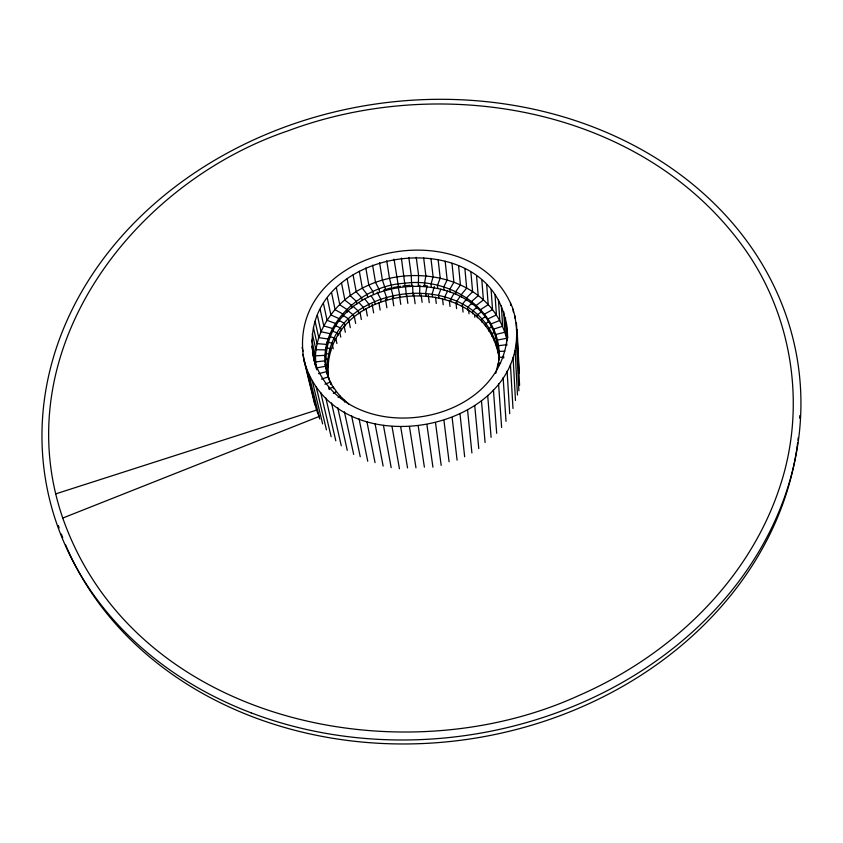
<?xml version="1.0" encoding="UTF-8"?>
<svg xmlns="http://www.w3.org/2000/svg" width="843" height="843" viewBox="0 0 843 843"><rect width="100%" height="100%" fill="white"/><g stroke="black" fill="none" stroke-linecap="round" stroke-linejoin="round"><path stroke-width="1.26" d="M507.381 339.065C506.791 212.71 283.438 243.553 315.24 365.093M504.852 351.131L498.803 351.436L498.961 359.929C502.849 310.54 449.814 276.767 404.682 283.28C358.992 285.377 311.099 330.751 328.686 378.496M316.104 367.991L325.64 366.262L326.252 368.96C317.031 269.454 490.942 254.207 498.993 354.155M328.233 377.19C320.719 281.752 483.798 264.196 499.13 357.885C487.402 259.855 315.271 278.907 328.201 377.759M419.867 285.145L419.572 295.366M304.175 361.141C336.715 474.683 546.138 429.15 513.113 309.297C474.082 206.156 282.774 247.041 304.175 361.141L314.85 404.903M498.624 363.386L498.403 365.704L498.782 357.211L503.629 357.284M313.754 358.76C341.457 450.341 499.446 430.351 507.223 336.452M427.106 285.598L425.747 293.037L426.094 295.798M434.271 286.515L432.206 293.891L432.543 296.652M495.8 373.291L498.213 362.996L500.626 363.185M440.857 289.107L438.571 295.155L438.887 297.916M447.644 290.93L444.788 296.841L445.093 299.602M454.324 293.016L450.836 298.938L451.121 301.689M460.025 296.652L456.664 301.415L456.938 304.165M466.042 299.718L462.249 304.281L463.049 312.089M471.764 303.174L467.549 307.516L467.802 310.256M477.149 307.01L472.533 311.088L472.775 313.828M481.163 311.963L477.18 314.997L477.412 317.737M485.716 316.431L481.458 319.212L481.68 321.952M338.127 397.39L340.129 396.073L348.833 404.166M488.708 321.826L485.336 323.723L485.547 326.441M333.301 393.365L336.462 391.605L340.129 396.073L340.519 397.843M492.333 326.799L488.782 328.485L488.982 331.204M328.896 388.96L333.28 386.895L336.462 391.605M62.751 518.055C5.174 350.572 132.488 183.479 288.053 130.823C443.713 72.603 643.704 107.957 744.127 248.127C792.789 316.199 806.466 407.032 779.975 486.411C748.668 582.039 669.563 656.065 578.677 695.612C397.833 778.205 134.026 720.776 62.751 518.055L319.118 416.495L316.504 410.119L302.806 354.334M324.934 384.197L330.593 381.974L333.67 388.676M493.945 332.627L491.785 333.48L491.985 336.188M496.548 337.959L494.314 338.675L494.514 341.383M55.859 493.84L316.504 410.119M321.457 379.087L328.412 376.874L331.194 384.64L329.023 379.55M318.506 373.681L326.768 371.626L328.823 378.655M393.354 287.526L400.52 286.272M402.922 285.956L410.172 285.313M506.685 344.734L498.297 345.704L498.487 348.433M324.724 364.882L327.095 364.766L327.695 367.422M325.208 359.255L327.558 359.297L328.148 361.963M423.492 285.366L425.905 285.524M326.209 353.66L328.538 353.849L329.128 356.526M326.115 347.885L330.013 348.465L330.604 351.152M326.926 342.058L331.994 343.164L333.227 348.886M329.55 336.547L334.46 337.99L335.029 340.677M332.669 331.204L337.379 332.953L337.938 335.651M336.252 326.041L340.741 328.096L341.299 330.804M339.213 320.519L344.524 323.438L345.072 326.157M343.733 315.746L348.707 319.012L349.244 321.731M347.716 310.54L353.259 314.85L353.775 317.569M353.08 306.304L358.159 310.962L358.665 313.691M358.918 302.563L363.375 307.41L363.87 310.14M364.924 299.075L368.876 304.197L369.36 306.936M371.205 295.967L374.64 301.351L375.114 304.102M377.148 292.163L380.625 298.886L381.078 301.636M308.886 374.334L319.729 419.024M302.1 347.453L303.016 351.236M312.205 380.636L322.627 423.892M316.157 386.695L326.441 429.814M312.49 352.585L315.545 365.62M320.709 392.459L331.141 436.727M311.752 340.045L315.419 355.83L315.977 366.779M311.815 346.336L315.472 361.932L325.05 360.825L325.661 363.523M315.619 364.819L316.799 369.824M312.279 333.765L315.967 349.719L315.419 355.83L324.987 355.346L325.598 358.054M325.841 397.896L335.799 440.784M331.531 402.965L341.278 445.747M313.406 327.516L317.084 343.638L315.967 349.719L325.461 349.866L326.062 352.574M327.758 375.63L328.148 377.39M326.768 371.626L327.369 374.303M315.103 321.352L318.77 337.621L317.084 343.638L326.452 344.397L327.052 347.116M328.886 387.158L329.423 389.519M327.168 370.214L327.758 372.869M317.358 315.303L321.014 331.71L318.77 337.621L327.948 338.981L328.549 341.71M337.737 407.622L347.253 450.31M320.161 309.402L323.786 325.935L321.014 331.71L329.95 333.659L330.54 336.399M344.418 411.837L353.691 454.451M323.491 303.68L327.073 320.329L323.786 325.935L332.437 328.454L333.017 331.194M344.26 400.277L344.639 402.037M327.326 298.18L330.856 314.913L327.073 320.329L335.388 323.406L335.957 326.146M335.862 338.612L336.894 343.512M351.542 415.588L360.246 456.737M331.636 292.921L335.114 309.739L342.595 313.849L343.154 316.61M339.761 332.247L340.772 337.147M339.339 321.278L338.781 318.528L330.856 314.913C374.039 255.292 489.435 262.974 507.18 340.846M359.055 418.845L367.738 461.216M336.399 287.937L339.803 304.818L346.821 309.402L347.358 312.163M344.102 326.136L345.335 332.279M398.117 286.588L399.972 296.631M366.905 421.574L375.04 462.617M341.573 283.248L344.903 300.171L351.415 305.208L351.942 307.98M348.854 320.319L350.309 327.695M347.147 278.885L350.382 295.861L356.357 301.309L356.874 304.081M354.239 316.041L355.651 323.438M375.061 423.755L383.133 466.053M353.069 274.881L356.231 291.91L361.615 297.737L362.121 300.519M359.972 312.131L361.352 319.529M383.449 425.378L391.184 467.665M359.308 271.235L362.385 288.338L367.169 294.513L367.664 297.294M366.02 308.591L367.348 315.988M365.841 267.99L368.823 285.166L372.975 291.646L373.46 294.439M372.132 304.207L373.628 312.827M392.016 426.432L399.424 468.708M400.71 426.895L407.548 467.907M372.617 265.145L375.514 282.416L379.013 289.17L379.476 291.963M378.907 302.711L380.151 310.076M379.592 262.721L382.406 280.097L385.683 289.876M385.483 299.17L386.874 307.737M387.232 299.56L383.976 289.855L390.983 287.99L393.544 297.885M409.477 426.779L415.968 467.812M386.747 260.74L389.466 278.232L392.048 288.201M392.427 297.305L393.755 305.84M418.233 426.073L424.387 467.138M398.528 286.926L394.029 259.191M399.498 295.893L400.773 304.376M401.394 258.106L405.083 286.083M406.663 294.934L407.864 303.364M406.474 295.788L405.335 285.64M426.937 424.788L432.933 467.18M408.813 257.473L411.258 275.366L411.679 285.651M413.892 294.639L415.135 303.701M413.017 295.366L412.596 285.155M435.536 422.923L441.174 465.389M418.286 285.651L418.592 275.355L416.231 257.305M421.11 294.607L422.111 302.3M424.861 286.083L424.503 283.28L425.884 275.809L423.618 257.6M428.286 295.029L429.235 302.669M443.945 420.499L449.087 461.753M431.363 286.936L431.026 284.133L433.112 276.725L430.931 258.358M435.536 297.189L436.284 303.48M437.77 288.211L437.443 285.408L440.215 278.116L438.118 259.57M452.122 417.527L457.096 460.162M442.522 298.527L443.218 304.755M444.019 289.897L443.713 287.094L447.159 279.96L445.157 261.246M460.015 414.039L464.662 456.78M450.099 291.994L449.804 289.191L453.913 282.257L451.996 263.374M449.34 300.319L450.004 306.473M455.968 294.481L455.684 291.689L460.436 284.987L458.592 265.924M467.57 410.056L471.901 452.902M455.979 302.553L456.6 308.633M461.574 297.358L461.311 294.565L466.674 288.148L464.914 268.906M474.725 405.599L478.771 448.571M466.906 300.593L466.653 297.8L472.607 291.71L470.921 272.3M468.666 309.918L469.014 313.796M498.94 355.198L499.351 359.761M481.448 400.71L485.094 442.512M471.932 304.186L471.68 301.394L478.192 295.661L476.58 276.082M474.598 314.66L474.82 317.21M476.601 308.106L476.369 305.324L483.397 299.982L481.859 280.245M480.9 312.331L480.679 309.56L488.192 304.65L486.706 284.744M487.686 395.42L491.09 437.359M484.799 316.852L484.577 314.081L492.533 309.634L491.111 289.581M488.266 321.626L488.055 318.865L496.411 314.913L495.041 294.713M493.408 389.772L496.685 433.27M491.29 326.641L491.079 323.881L499.794 320.456L498.466 300.119M493.829 331.857L493.64 329.107L502.649 326.23L501.353 305.767M495.895 337.253L495.705 334.502L504.957 332.195L503.692 311.625M496.369 344.049L496.559 346.758M498.561 383.797L501.627 427.443M497.444 342.785L497.265 340.045L506.706 338.338L505.463 317.663M497.918 349.571L498.097 352.269M503.134 377.538L506.011 421.342M503.503 355.461L503.671 358.085M506.59 342.816L506.748 345.43M507.096 371.046L509.72 413.713M507.244 330.108L507.707 337.927M506.654 323.838L507.497 338.106M510.426 364.366L512.987 408.476M513.092 357.527L515.473 400.499M510.51 302.858L510.658 305.461M513.113 309.297L513.25 311.889M515.105 350.593L517.476 395.03M517.096 329.613L519.309 373.323M516.422 322.711L516.875 331.731M517.107 336.589L519.583 385.283M515.084 315.925L515.221 318.506M516.443 343.596L518.888 390.815M799.744 415.62A378.844 318.064 -8.3 0 1 799.659 418.202M798.268 437.622A378.844 318.064 -8.3 0 1 797.973 440.225M797.657 442.765A378.844 318.064 -8.3 0 1 465.315 739.648A378.844 318.064 -8.3 0 1 65.649 544.926M62.709 537.676A378.844 318.064 -8.3 0 1 61.328 534.03M59.147 527.939A378.844 318.064 -8.3 0 1 58.315 525.495M251.182 712.862A380.678 318.939 -8.3 0 0 800.292 384.766A380.678 318.939 -8.3 0 0 212.868 161.308A380.678 318.939 -8.3 0 0 251.182 712.862"/></g></svg>
